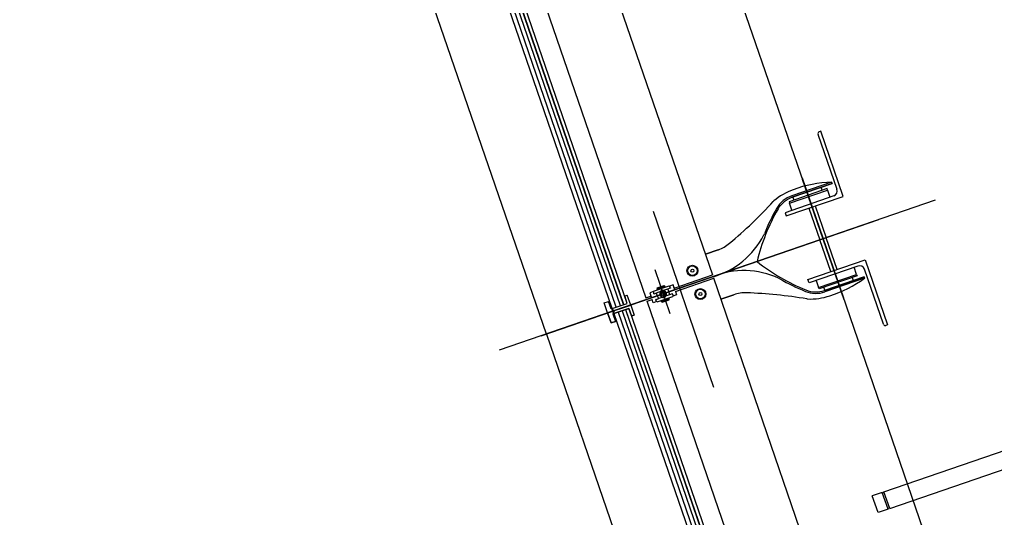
# Model space of a CAD drawing. Extents: x 809487 to 809680, y 818779 to 819225.
# Drawn here: x 809504.83 to 809507.6, y 819153.797 to 819155.212 of the extents above; entities that cross this region are included whole.
import ezdxf

# ---------------------------------------------------------------- set-up
doc = ezdxf.new("R2010")
doc.units = 0
for name, color, linetype in [('F-RC', 7, 'Continuous'), ('MAJ214__', 7, 'Continuous'), ('MAJ270__', 7, 'Continuous'), ('MAJ292__', 7, 'Continuous')]:
    doc.layers.add(name, color=color, linetype=linetype)

msp = doc.modelspace()

# ---------------------------------------------------------------- linework, layer by layer
at = {"layer": 'F-RC'}
for p, q in [((809507.2832, 819153.8723), (809508.4569, 819154.2765)), ((809507.2995, 819153.8251), (809508.4732, 819154.2292)), ((809507.2785, 819153.8707), (809507.2501, 819153.8609)), ((809507.2948, 819153.8234), (809507.2785, 819153.8707)), ((809507.2839, 819153.8704), (809507.2791, 819153.8688)), ((809507.2995, 819153.8251), (809507.2832, 819153.8723)), ((809507.2664, 819153.8137), (809507.2501, 819153.8609)), ((809507.2948, 819153.8234), (809507.2664, 819153.8137)), ((809507.2988, 819153.8269), (809507.2941, 819153.8253))]:
    msp.add_line(p, q, dxfattribs=at)
at = {"layer": 'MAJ214__'}
for p, q in [((809504.6575, 819160.086), (809506.6077, 819154.4224)), ((809506.5238, 819154.3961), (809505.552, 819157.2185)), ((809506.5352, 819154.4001), (809505.5634, 819157.2224)), ((809506.5446, 819154.4033), (809505.5728, 819157.2257)), ((809506.5453, 819154.4036), (809505.5735, 819157.2259)), ((809507.0508, 819154.7631), (809507.1682, 819154.4222)), ((809507.1699, 819154.4172), (809507.0525, 819154.7581)), ((809507.1078, 819154.7278), (809507.1049, 819154.7362)), ((809507.1078, 819154.7278), (809507.1049, 819154.7362)), ((809507.0245, 819154.7085), (809507.0274, 819154.7001)), ((809507.0245, 819154.7085), (809507.0274, 819154.7001)), ((809507.0704, 819154.6771), (809507.1014, 819154.5871)), ((809507.0704, 819154.6771), (809507.1014, 819154.5871)), ((809507.0884, 819154.6833), (809507.1194, 819154.5933)), ((809507.0884, 819154.6833), (809507.1194, 819154.5933)), ((809507.1324, 819154.4971), (809507.1014, 819154.5871)), ((809507.1324, 819154.4971), (809507.1014, 819154.5871)), ((809507.1503, 819154.5033), (809507.1194, 819154.5933)), ((809507.1503, 819154.5033), (809507.1194, 819154.5933)), ((809506.688, 819154.45), (809506.7968, 819154.4875)), ((809506.688, 819154.45), (809506.7968, 819154.4875)), ((809506.6913, 819154.4406), (809506.8, 819154.478)), ((809506.6913, 819154.4406), (809506.8, 819154.478)), ((809507.193, 819154.4802), (809507.196, 819154.4717)), ((809507.193, 819154.4802), (809507.196, 819154.4717)), ((809506.6293, 819154.4417), (809506.6733, 819154.4569)), ((809506.6293, 819154.4417), (809506.6733, 819154.4569)), ((809506.6293, 819154.4417), (809506.6733, 819154.4569)), ((809506.669, 819154.4475), (809506.6383, 819154.4369)), ((809506.669, 819154.4475), (809506.6383, 819154.4369)), ((809506.669, 819154.4475), (809506.6383, 819154.4369)), ((809506.6609, 819154.4568), (809506.6391, 819154.4493)), ((809506.6609, 819154.4568), (809506.6391, 819154.4493)), ((809506.6609, 819154.4568), (809506.6391, 819154.4493)), ((809506.6397, 819154.4506), (809506.6391, 819154.4493)), ((809506.6397, 819154.4506), (809506.6391, 819154.4493)), ((809506.6397, 819154.4506), (809506.6391, 819154.4493)), ((809506.6391, 819154.4493), (809506.6401, 819154.4465)), ((809506.6391, 819154.4493), (809506.6401, 819154.4465)), ((809506.6391, 819154.4493), (809506.6401, 819154.4465)), ((809506.6397, 819154.4506), (809506.6596, 819154.4574)), ((809506.6397, 819154.4506), (809506.6596, 819154.4574)), ((809506.6397, 819154.4506), (809506.6596, 819154.4574)), ((809506.6618, 819154.454), (809506.6401, 819154.4465)), ((809506.6618, 819154.454), (809506.6401, 819154.4465)), ((809506.6618, 819154.454), (809506.6401, 819154.4465)), ((809506.6424, 819154.4473), (809506.6421, 819154.4467)), ((809506.6424, 819154.4473), (809506.6421, 819154.4467)), ((809506.6424, 819154.4473), (809506.6421, 819154.4467)), ((809506.6423, 819154.4462), (809506.6421, 819154.4467)), ((809506.6423, 819154.4462), (809506.6421, 819154.4467)), ((809506.6423, 819154.4462), (809506.6421, 819154.4467)), ((809506.6595, 819154.4532), (809506.6601, 819154.4528)), ((809506.6595, 819154.4532), (809506.6601, 819154.4528)), ((809506.6595, 819154.4532), (809506.6601, 819154.4528)), ((809506.6596, 819154.4574), (809506.6609, 819154.4568)), ((809506.6596, 819154.4574), (809506.6609, 819154.4568)), ((809506.6596, 819154.4574), (809506.6609, 819154.4568)), ((809506.6603, 819154.4524), (809506.6601, 819154.4528)), ((809506.6603, 819154.4524), (809506.6601, 819154.4528)), ((809506.6603, 819154.4524), (809506.6601, 819154.4528)), ((809506.6609, 819154.4568), (809506.6618, 819154.454)), ((809506.6609, 819154.4568), (809506.6618, 819154.454)), ((809506.6609, 819154.4568), (809506.6618, 819154.454)), ((809506.6768, 819154.4501), (809506.6692, 819154.4475)), ((809506.6768, 819154.4501), (809506.6692, 819154.4475)), ((809506.6768, 819154.4501), (809506.6692, 819154.4475)), ((809506.6848, 819154.4595), (809506.6744, 819154.4559)), ((809506.6848, 819154.4595), (809506.6744, 819154.4559)), ((809506.6848, 819154.4595), (809506.6744, 819154.4559)), ((809506.6897, 819154.4453), (809506.6848, 819154.4595)), ((809506.688, 819154.45), (809506.6848, 819154.4595)), ((809506.688, 819154.45), (809506.6848, 819154.4595)), ((809507.1156, 819154.444), (809507.1127, 819154.4525)), ((809507.1156, 819154.444), (809507.1127, 819154.4525)), ((809506.6077, 819154.4224), (809506.6219, 819154.4273)), ((809506.6077, 819154.4224), (809506.6219, 819154.4273)), ((809506.6109, 819154.4129), (809506.6251, 819154.4178)), ((809506.6109, 819154.4129), (809506.6251, 819154.4178)), ((809506.629, 819154.4403), (809506.6186, 819154.4367)), ((809506.629, 819154.4403), (809506.6186, 819154.4367)), ((809506.629, 819154.4403), (809506.6186, 819154.4367)), ((809506.6186, 819154.4367), (809506.6235, 819154.4225)), ((809506.6186, 819154.4367), (809506.6219, 819154.4273)), ((809506.6186, 819154.4367), (809506.6219, 819154.4273)), ((809506.6284, 819154.4083), (809506.6251, 819154.4178)), ((809506.6284, 819154.4083), (809506.6251, 819154.4178)), ((809506.6307, 819154.4342), (809506.6383, 819154.4369)), ((809506.6307, 819154.4342), (809506.6383, 819154.4369)), ((809506.6307, 819154.4342), (809506.6383, 819154.4369)), ((809506.6364, 819154.4177), (809506.644, 819154.4203)), ((809506.6364, 819154.4177), (809506.644, 819154.4203)), ((809506.6399, 819154.411), (809506.6839, 819154.4261)), ((809506.6399, 819154.411), (809506.6839, 819154.4261)), ((809506.6747, 819154.4309), (809506.644, 819154.4203)), ((809506.6747, 819154.4309), (809506.644, 819154.4203)), ((809506.6731, 819154.4214), (809506.6513, 819154.4139)), ((809506.6731, 819154.4214), (809506.6513, 819154.4139)), ((809506.674, 819154.4185), (809506.6523, 819154.411)), ((809506.674, 819154.4185), (809506.6523, 819154.411)), ((809506.6529, 819154.4155), (809506.653, 819154.415)), ((809506.6529, 819154.4155), (809506.653, 819154.415)), ((809506.6537, 819154.4147), (809506.653, 819154.415)), ((809506.6537, 819154.4147), (809506.653, 819154.415)), ((809506.6536, 819154.4104), (809506.6734, 819154.4172)), ((809506.6536, 819154.4104), (809506.6734, 819154.4172)), ((809506.6707, 819154.4205), (809506.671, 819154.4212)), ((809506.6707, 819154.4205), (809506.671, 819154.4212)), ((809506.6708, 819154.4216), (809506.671, 819154.4212)), ((809506.6708, 819154.4216), (809506.671, 819154.4212)), ((809506.674, 819154.4185), (809506.6731, 819154.4214)), ((809506.674, 819154.4185), (809506.6731, 819154.4214)), ((809506.6734, 819154.4172), (809506.674, 819154.4185)), ((809506.6734, 819154.4172), (809506.674, 819154.4185)), ((809506.6825, 819154.4336), (809506.6749, 819154.431)), ((809506.6825, 819154.4336), (809506.6749, 819154.431)), ((809506.6945, 819154.4311), (809506.6841, 819154.4275)), ((809506.6945, 819154.4311), (809506.6841, 819154.4275)), ((809506.6913, 819154.4406), (809506.6945, 819154.4311)), ((809506.6913, 819154.4406), (809506.6945, 819154.4311)), ((809506.5495, 819154.3891), (809507.5213, 819151.5668)), ((809506.5502, 819154.3894), (809507.5221, 819151.567)), ((809508.5611, 819148.7492), (809506.6109, 819154.4129)), ((809506.6388, 819154.4119), (809506.6284, 819154.4083)), ((809506.6388, 819154.4119), (809506.6284, 819154.4083)), ((809506.6523, 819154.411), (809506.6513, 819154.4139)), ((809506.6523, 819154.411), (809506.6513, 819154.4139)), ((809506.6536, 819154.4104), (809506.6523, 819154.411)), ((809506.6536, 819154.4104), (809506.6523, 819154.411)), ((809506.5287, 819154.382), (809507.5005, 819151.5596)), ((809506.5401, 819154.3859), (809507.5119, 819151.5635))]:
    msp.add_line(p, q, dxfattribs=at)
for points in [[(809507.0024, 819154.6642), (809507.0056, 819154.6548), (809507.1674, 819154.7105), (809507.1039, 819154.895), (809507.0991, 819154.8933)], [(809507.0024, 819154.6642), (809507.0056, 819154.6548), (809507.1674, 819154.7105), (809507.1039, 819154.895), (809507.0991, 819154.8933)], [(809507.096, 819154.887), (809507.1498, 819154.7309)], [(809507.096, 819154.887), (809507.1498, 819154.7309)], [(809507.1346, 819154.7509), (809507.0218, 819154.7121)], [(809507.1346, 819154.7509), (809507.0218, 819154.7121)], [(809507.0222, 819154.6711), (809507.0153, 819154.6912), (809507.1231, 819154.7283), (809507.13, 819154.7082)], [(809507.0222, 819154.6711), (809507.0153, 819154.6912), (809507.1231, 819154.7283), (809507.13, 819154.7082)], [(809507.1405, 819154.7118), (809507.0024, 819154.6642)], [(809507.1405, 819154.7118), (809507.0024, 819154.6642)], [(809507.0709, 819154.4653), (809507.0676, 819154.4748), (809507.2294, 819154.5305), (809507.2929, 819154.346), (809507.2882, 819154.3444)], [(809507.0709, 819154.4653), (809507.0676, 819154.4748), (809507.2294, 819154.5305), (809507.2929, 819154.346), (809507.2882, 819154.3444)], [(809507.209, 819154.5129), (809507.0709, 819154.4653)], [(809507.209, 819154.5129), (809507.0709, 819154.4653)], [(809507.0907, 819154.4722), (809507.0977, 819154.452), (809507.2054, 819154.4892), (809507.1985, 819154.5093)], [(809507.0907, 819154.4722), (809507.0977, 819154.452), (809507.2054, 819154.4892), (809507.1985, 819154.5093)], [(809507.2818, 819154.3475), (809507.228, 819154.5036)], [(809507.2818, 819154.3475), (809507.228, 819154.5036)], [(809507.2284, 819154.4784), (809507.1156, 819154.4396)], [(809507.2284, 819154.4784), (809507.1156, 819154.4396)]]:
    msp.add_lwpolyline(points, dxfattribs=at)
for points in [[(809507.1231, 819154.7283), (809507.1216, 819154.7325), (809507.0138, 819154.6954), (809507.0153, 819154.6912)], [(809507.1231, 819154.7283), (809507.1216, 819154.7325), (809507.0138, 819154.6954), (809507.0153, 819154.6912)], [(809507.2054, 819154.4892), (809507.2069, 819154.4849), (809507.0991, 819154.4478), (809507.0977, 819154.452)], [(809507.2054, 819154.4892), (809507.2069, 819154.4849), (809507.0991, 819154.4478), (809507.0977, 819154.452)]]:
    msp.add_lwpolyline(points, close=True, dxfattribs=at)
for centre, radius in [((809506.7397, 819154.4996), 0.0155), ((809506.7397, 819154.4996), 0.0155), ((809506.7397, 819154.4996), 0.0135), ((809506.7397, 819154.4996), 0.0135), ((809506.7397, 819154.4996), 0.0042), ((809506.7397, 819154.4996), 0.0042), ((809506.7625, 819154.4334), 0.0155), ((809506.7625, 819154.4334), 0.0155), ((809506.7625, 819154.4334), 0.0135), ((809506.7625, 819154.4334), 0.0135), ((809506.7625, 819154.4334), 0.0042), ((809506.7625, 819154.4334), 0.0042)]:
    msp.add_circle(centre, radius, dxfattribs=at)
for centre, radius, start, end in [((809507.1008, 819154.8886), 0.005, 109, 199), ((809507.1008, 819154.8886), 0.005, 109, 199), ((809507.1356, 819154.726), 0.015, 289, 19), ((809507.1356, 819154.726), 0.015, 289, 19), ((809507.0476, 819154.6372), 0.0792, 109, 149.9624), ((809507.0476, 819154.6372), 0.0792, 109, 149.9624), ((809507.4699, 819154.393), 0.567, 149.9624, 158.1041), ((809507.4699, 819154.393), 0.567, 149.9624, 158.1041), ((809506.736, 819154.7048), 0.2307, 285.6773, 333.2312), ((809506.736, 819154.7048), 0.2307, 285.6773, 333.2312), ((809506.9252, 819154.6119), 0.02, 326.6754, 338.1041), ((809506.9252, 819154.6119), 0.02, 326.6754, 338.1041), ((809506.8859, 819154.2693), 0.2307, 64.7688, 112.3227), ((809506.8859, 819154.2693), 0.2307, 64.7688, 112.3227), ((809507.2139, 819154.4987), 0.015, 19, 109), ((809507.2139, 819154.4987), 0.015, 19, 109), ((809506.9779, 819154.4591), 0.02, 59.8959, 71.3246), ((809506.9779, 819154.4591), 0.02, 59.8959, 71.3246), ((809507.2723, 819154.9669), 0.567, 239.8959, 248.0376), ((809507.2723, 819154.9669), 0.567, 239.8959, 248.0376), ((809506.6566, 819154.4339), 0.0109, 101.1265, 116.8735), ((809506.6566, 819154.4339), 0.0109, 101.1265, 116.8735), ((809506.6566, 819154.4339), 0.0109, 101.1265, 116.8735), ((809506.6566, 819154.4339), 0.0095, 18.9999, 71.3051), ((809506.6566, 819154.4339), 0.0095, 18.9999, 71.3051), ((809506.6566, 819154.4339), 0.0095, 18.9999, 71.3051), ((809506.6566, 819154.4339), 0.0095, 145.1826, 199.0001), ((809506.6566, 819154.4339), 0.0095, 145.1826, 199.0001), ((809506.6566, 819154.4339), 0.0095, 145.1826, 199.0001), ((809506.6566, 819154.4339), 0.0095, 198.9999, 252.8174), ((809506.6566, 819154.4339), 0.0095, 198.9999, 252.8174), ((809506.6566, 819154.4339), 0.006, 18.9999, 199.0001), ((809506.6566, 819154.4339), 0.006, 18.9999, 199.0001), ((809506.6566, 819154.4339), 0.006, 18.9999, 199.0001), ((809506.6566, 819154.4339), 0.006, 198.9999, 19.0001), ((809506.6566, 819154.4339), 0.006, 198.9999, 19.0001), ((809506.6566, 819154.4339), 0.0109, 281.1265, 296.8735), ((809506.6566, 819154.4339), 0.0109, 281.1265, 296.8735), ((809506.6566, 819154.4339), 0.0095, 326.6949, 19.0001), ((809506.6566, 819154.4339), 0.0095, 326.6949, 19.0001), ((809507.0899, 819154.5145), 0.0792, 248.0376, 289), ((809507.0899, 819154.5145), 0.0792, 248.0376, 289), ((809507.2865, 819154.3491), 0.005, 199, 289), ((809507.2865, 819154.3491), 0.005, 199, 289)]:
    msp.add_arc(centre, radius, start, end, dxfattribs=at)
for points, degree in [([(809506.6495, 819154.4404), (809506.6505, 819154.442), (809506.6516, 819154.4437)], 2), ([(809506.6495, 819154.4404), (809506.6505, 819154.442), (809506.6516, 819154.4437)], 2), ([(809506.6495, 819154.4404), (809506.6505, 819154.442), (809506.6516, 819154.4437)], 2), ([(809506.6545, 819154.4447), (809506.6564, 819154.444), (809506.6581, 819154.4434)], 2), ([(809506.6545, 819154.4447), (809506.6564, 819154.444), (809506.6581, 819154.4434)], 2), ([(809506.6545, 819154.4447), (809506.6564, 819154.444), (809506.6581, 819154.4434)], 2), ([(809506.6581, 819154.4434), (809506.6582, 819154.4434), (809506.6582, 819154.4434), (809506.6583, 819154.4434), (809506.6584, 819154.4433), (809506.6586, 819154.4433), (809506.6588, 819154.4432), (809506.6592, 819154.443), (809506.6594, 819154.443), (809506.6596, 819154.4429)], 3), ([(809506.6581, 819154.4434), (809506.6582, 819154.4434), (809506.6582, 819154.4434), (809506.6583, 819154.4434), (809506.6584, 819154.4433), (809506.6586, 819154.4433), (809506.6588, 819154.4432), (809506.6592, 819154.443), (809506.6594, 819154.443), (809506.6596, 819154.4429)], 3), ([(809506.6581, 819154.4434), (809506.6582, 819154.4434), (809506.6582, 819154.4434), (809506.6583, 819154.4434), (809506.6584, 819154.4433), (809506.6586, 819154.4433), (809506.6588, 819154.4432), (809506.6592, 819154.443), (809506.6594, 819154.443), (809506.6596, 819154.4429)], 3), ([(809506.6692, 819154.4475), (809506.6691, 819154.4475), (809506.6691, 819154.4475), (809506.669, 819154.4475)], 2), ([(809506.6692, 819154.4475), (809506.6691, 819154.4475), (809506.6691, 819154.4475), (809506.669, 819154.4475)], 2), ([(809506.6692, 819154.4475), (809506.6691, 819154.4475), (809506.6691, 819154.4475), (809506.669, 819154.4475)], 2), ([(809506.6692, 819154.4475), (809506.6692, 819154.4475), (809506.6692, 819154.4475), (809506.6692, 819154.4473), (809506.6693, 819154.4471), (809506.6696, 819154.4466), (809506.6698, 819154.4463), (809506.6704, 819154.4452), (809506.6709, 819154.4443), (809506.672, 819154.4422), (809506.6725, 819154.4411), (809506.6729, 819154.4398), (809506.673, 819154.4397), (809506.673, 819154.4396)], 3), ([(809506.6692, 819154.4475), (809506.6692, 819154.4475), (809506.6692, 819154.4475), (809506.6692, 819154.4473), (809506.6693, 819154.4471), (809506.6696, 819154.4466), (809506.6698, 819154.4463), (809506.6704, 819154.4452), (809506.6709, 819154.4443), (809506.672, 819154.4422), (809506.6725, 819154.4411), (809506.6729, 819154.4398), (809506.673, 819154.4397), (809506.673, 819154.4396)], 3), ([(809506.6692, 819154.4475), (809506.6692, 819154.4475), (809506.6692, 819154.4475), (809506.6692, 819154.4473), (809506.6693, 819154.4471), (809506.6696, 819154.4466), (809506.6698, 819154.4463), (809506.6704, 819154.4452), (809506.6709, 819154.4443), (809506.672, 819154.4422), (809506.6725, 819154.4411), (809506.6729, 819154.4398), (809506.673, 819154.4397), (809506.673, 819154.4396)], 3), ([(809506.674, 819154.4565), (809506.6739, 819154.4565), (809506.6739, 819154.4565), (809506.6738, 819154.4566), (809506.6738, 819154.4566), (809506.6737, 819154.4567), (809506.6737, 819154.4567), (809506.6736, 819154.4568), (809506.6736, 819154.4568), (809506.6735, 819154.4568), (809506.6735, 819154.4568), (809506.6734, 819154.4568), (809506.6734, 819154.4569), (809506.6733, 819154.4569), (809506.6733, 819154.4569), (809506.6733, 819154.4569)], 3), ([(809506.674, 819154.4565), (809506.6739, 819154.4565), (809506.6739, 819154.4565), (809506.6738, 819154.4566), (809506.6738, 819154.4566), (809506.6737, 819154.4567), (809506.6737, 819154.4567), (809506.6736, 819154.4568), (809506.6736, 819154.4568), (809506.6735, 819154.4568), (809506.6735, 819154.4568), (809506.6734, 819154.4568), (809506.6734, 819154.4569), (809506.6733, 819154.4569), (809506.6733, 819154.4569), (809506.6733, 819154.4569)], 3), ([(809506.674, 819154.4565), (809506.6739, 819154.4565), (809506.6739, 819154.4565), (809506.6738, 819154.4566), (809506.6738, 819154.4566), (809506.6737, 819154.4567), (809506.6737, 819154.4567), (809506.6736, 819154.4568), (809506.6736, 819154.4568), (809506.6735, 819154.4568), (809506.6735, 819154.4568), (809506.6734, 819154.4568), (809506.6734, 819154.4569), (809506.6733, 819154.4569), (809506.6733, 819154.4569), (809506.6733, 819154.4569)], 3), ([(809506.6771, 819154.4511), (809506.677, 819154.4514), (809506.6768, 819154.4517), (809506.6765, 819154.4525), (809506.6762, 819154.453), (809506.6756, 819154.454), (809506.6753, 819154.4545), (809506.6747, 819154.4555), (809506.6743, 819154.456), (809506.674, 819154.4565)], 3), ([(809506.6771, 819154.4511), (809506.677, 819154.4514), (809506.6768, 819154.4517), (809506.6765, 819154.4525), (809506.6762, 819154.453), (809506.6756, 819154.454), (809506.6753, 819154.4545), (809506.6747, 819154.4555), (809506.6743, 819154.456), (809506.674, 819154.4565)], 3), ([(809506.6771, 819154.4511), (809506.677, 819154.4514), (809506.6768, 819154.4517), (809506.6765, 819154.4525), (809506.6762, 819154.453), (809506.6756, 819154.454), (809506.6753, 819154.4545), (809506.6747, 819154.4555), (809506.6743, 819154.456), (809506.674, 819154.4565)], 3), ([(809506.6768, 819154.4501), (809506.6768, 819154.4501), (809506.6768, 819154.4501), (809506.6768, 819154.4501), (809506.6769, 819154.4502), (809506.6769, 819154.4502), (809506.677, 819154.4502), (809506.6771, 819154.4503), (809506.6771, 819154.4504), (809506.6772, 819154.4505), (809506.6772, 819154.4506), (809506.6772, 819154.4507), (809506.6772, 819154.4508), (809506.6772, 819154.4509)], 3), ([(809506.6768, 819154.4501), (809506.6768, 819154.4501), (809506.6768, 819154.4501), (809506.6768, 819154.4501), (809506.6769, 819154.4502), (809506.6769, 819154.4502), (809506.677, 819154.4502), (809506.6771, 819154.4503), (809506.6771, 819154.4504), (809506.6772, 819154.4505), (809506.6772, 819154.4506), (809506.6772, 819154.4507), (809506.6772, 819154.4508), (809506.6772, 819154.4509)], 3), ([(809506.6768, 819154.4501), (809506.6768, 819154.4501), (809506.6768, 819154.4501), (809506.6768, 819154.4501), (809506.6769, 819154.4502), (809506.6769, 819154.4502), (809506.677, 819154.4502), (809506.6771, 819154.4503), (809506.6771, 819154.4504), (809506.6772, 819154.4505), (809506.6772, 819154.4506), (809506.6772, 819154.4507), (809506.6772, 819154.4508), (809506.6772, 819154.4509)], 3), ([(809506.6771, 819154.4511), (809506.6771, 819154.4511), (809506.6771, 819154.451), (809506.6771, 819154.451), (809506.6771, 819154.451), (809506.6771, 819154.4509), (809506.6772, 819154.4509), (809506.6772, 819154.4509)], 3), ([(809506.6771, 819154.4511), (809506.6771, 819154.4511), (809506.6771, 819154.451), (809506.6771, 819154.451), (809506.6771, 819154.451), (809506.6771, 819154.4509), (809506.6772, 819154.4509), (809506.6772, 819154.4509)], 3), ([(809506.6771, 819154.4511), (809506.6771, 819154.4511), (809506.6771, 819154.451), (809506.6771, 819154.451), (809506.6771, 819154.451), (809506.6771, 819154.4509), (809506.6772, 819154.4509), (809506.6772, 819154.4509)], 3), ([(809506.6293, 819154.4417), (809506.6293, 819154.4417), (809506.6292, 819154.4417), (809506.6292, 819154.4416), (809506.6292, 819154.4416), (809506.6291, 819154.4415), (809506.6291, 819154.4415), (809506.6291, 819154.4414), (809506.6291, 819154.4414), (809506.629, 819154.4413), (809506.629, 819154.4413), (809506.629, 819154.4412), (809506.629, 819154.4412), (809506.629, 819154.4411), (809506.629, 819154.441), (809506.629, 819154.441)], 3), ([(809506.6293, 819154.4417), (809506.6293, 819154.4417), (809506.6292, 819154.4417), (809506.6292, 819154.4416), (809506.6292, 819154.4416), (809506.6291, 819154.4415), (809506.6291, 819154.4415), (809506.6291, 819154.4414), (809506.6291, 819154.4414), (809506.629, 819154.4413), (809506.629, 819154.4413), (809506.629, 819154.4412), (809506.629, 819154.4412), (809506.629, 819154.4411), (809506.629, 819154.441), (809506.629, 819154.441)], 3), ([(809506.6293, 819154.4417), (809506.6293, 819154.4417), (809506.6292, 819154.4417), (809506.6292, 819154.4416), (809506.6292, 819154.4416), (809506.6291, 819154.4415), (809506.6291, 819154.4415), (809506.6291, 819154.4414), (809506.6291, 819154.4414), (809506.629, 819154.4413), (809506.629, 819154.4413), (809506.629, 819154.4412), (809506.629, 819154.4412), (809506.629, 819154.4411), (809506.629, 819154.441), (809506.629, 819154.441)], 3), ([(809506.629, 819154.441), (809506.629, 819154.4404), (809506.629, 819154.4398), (809506.6291, 819154.4386), (809506.6292, 819154.438), (809506.6293, 819154.4369), (809506.6294, 819154.4363), (809506.6297, 819154.4355), (809506.6297, 819154.4351), (809506.6298, 819154.4348)], 3), ([(809506.629, 819154.441), (809506.629, 819154.4404), (809506.629, 819154.4398), (809506.6291, 819154.4386), (809506.6292, 819154.438), (809506.6293, 819154.4369), (809506.6294, 819154.4363), (809506.6297, 819154.4355), (809506.6297, 819154.4351), (809506.6298, 819154.4348)], 3), ([(809506.629, 819154.441), (809506.629, 819154.4404), (809506.629, 819154.4398), (809506.6291, 819154.4386), (809506.6292, 819154.438), (809506.6293, 819154.4369), (809506.6294, 819154.4363), (809506.6297, 819154.4355), (809506.6297, 819154.4351), (809506.6298, 819154.4348)], 3), ([(809506.6299, 819154.4346), (809506.6299, 819154.4346), (809506.6299, 819154.4347), (809506.6299, 819154.4347), (809506.6299, 819154.4347), (809506.6299, 819154.4348), (809506.6298, 819154.4348), (809506.6298, 819154.4348)], 3), ([(809506.6299, 819154.4346), (809506.6299, 819154.4346), (809506.6299, 819154.4347), (809506.6299, 819154.4347), (809506.6299, 819154.4347), (809506.6299, 819154.4348), (809506.6298, 819154.4348), (809506.6298, 819154.4348)], 3), ([(809506.6299, 819154.4346), (809506.6299, 819154.4346), (809506.6299, 819154.4347), (809506.6299, 819154.4347), (809506.6299, 819154.4347), (809506.6299, 819154.4348), (809506.6298, 819154.4348), (809506.6298, 819154.4348)], 3), ([(809506.6299, 819154.4346), (809506.6299, 819154.4346), (809506.6299, 819154.4346), (809506.63, 819154.4345), (809506.63, 819154.4344), (809506.6301, 819154.4343), (809506.6302, 819154.4343), (809506.6303, 819154.4342), (809506.6304, 819154.4342), (809506.6305, 819154.4342), (809506.6306, 819154.4342), (809506.6307, 819154.4342), (809506.6307, 819154.4342), (809506.6307, 819154.4342)], 3), ([(809506.6299, 819154.4346), (809506.6299, 819154.4346), (809506.6299, 819154.4346), (809506.63, 819154.4345), (809506.63, 819154.4344), (809506.6301, 819154.4343), (809506.6302, 819154.4343), (809506.6303, 819154.4342), (809506.6304, 819154.4342), (809506.6305, 819154.4342), (809506.6306, 819154.4342), (809506.6307, 819154.4342), (809506.6307, 819154.4342), (809506.6307, 819154.4342)], 3), ([(809506.6299, 819154.4346), (809506.6299, 819154.4346), (809506.6299, 819154.4346), (809506.63, 819154.4345), (809506.63, 819154.4344), (809506.6301, 819154.4343), (809506.6302, 819154.4343), (809506.6303, 819154.4342), (809506.6304, 819154.4342), (809506.6305, 819154.4342), (809506.6306, 819154.4342), (809506.6307, 819154.4342), (809506.6307, 819154.4342), (809506.6307, 819154.4342)], 3), ([(809506.636, 819154.4169), (809506.636, 819154.417), (809506.636, 819154.417), (809506.636, 819154.4171), (809506.636, 819154.4172), (809506.636, 819154.4173), (809506.636, 819154.4174), (809506.6361, 819154.4175), (809506.6361, 819154.4176), (809506.6362, 819154.4177), (809506.6363, 819154.4177), (809506.6364, 819154.4177), (809506.6364, 819154.4177), (809506.6364, 819154.4177)], 3), ([(809506.636, 819154.4169), (809506.636, 819154.417), (809506.636, 819154.417), (809506.636, 819154.4171), (809506.636, 819154.4172), (809506.636, 819154.4173), (809506.636, 819154.4174), (809506.6361, 819154.4175), (809506.6361, 819154.4176), (809506.6362, 819154.4177), (809506.6363, 819154.4177), (809506.6364, 819154.4177), (809506.6364, 819154.4177), (809506.6364, 819154.4177)], 3), ([(809506.636, 819154.4169), (809506.636, 819154.4169), (809506.636, 819154.4169), (809506.636, 819154.4169), (809506.636, 819154.4168), (809506.636, 819154.4168), (809506.6361, 819154.4168), (809506.6361, 819154.4167)], 3), ([(809506.636, 819154.4169), (809506.636, 819154.4169), (809506.636, 819154.4169), (809506.636, 819154.4169), (809506.636, 819154.4168), (809506.636, 819154.4168), (809506.6361, 819154.4168), (809506.6361, 819154.4167)], 3), ([(809506.6392, 819154.4114), (809506.6388, 819154.4119), (809506.6385, 819154.4124), (809506.6378, 819154.4133), (809506.6375, 819154.4138), (809506.6369, 819154.4148), (809506.6367, 819154.4153), (809506.6363, 819154.4161), (809506.6362, 819154.4164), (809506.6361, 819154.4167)], 3), ([(809506.6392, 819154.4114), (809506.6388, 819154.4119), (809506.6385, 819154.4124), (809506.6378, 819154.4133), (809506.6375, 819154.4138), (809506.6369, 819154.4148), (809506.6367, 819154.4153), (809506.6363, 819154.4161), (809506.6362, 819154.4164), (809506.6361, 819154.4167)], 3), ([(809506.6401, 819154.4283), (809506.6398, 819154.4293), (809506.6395, 819154.4303), (809506.639, 819154.4324), (809506.6389, 819154.4335), (809506.6386, 819154.435), (809506.6386, 819154.4355), (809506.6384, 819154.4363), (809506.6384, 819154.4365), (809506.6383, 819154.4367), (809506.6383, 819154.4368), (809506.6383, 819154.4369)], 3), ([(809506.6401, 819154.4283), (809506.6398, 819154.4293), (809506.6395, 819154.4303), (809506.639, 819154.4324), (809506.6389, 819154.4335), (809506.6386, 819154.435), (809506.6386, 819154.4355), (809506.6384, 819154.4363), (809506.6384, 819154.4365), (809506.6383, 819154.4367), (809506.6383, 819154.4368), (809506.6383, 819154.4369)], 3), ([(809506.6401, 819154.4283), (809506.6398, 819154.4293), (809506.6395, 819154.4303), (809506.639, 819154.4324), (809506.6389, 819154.4335), (809506.6386, 819154.435), (809506.6386, 819154.4355), (809506.6384, 819154.4363), (809506.6384, 819154.4365), (809506.6383, 819154.4367), (809506.6383, 819154.4368), (809506.6383, 819154.4369)], 3), ([(809506.6401, 819154.4283), (809506.6405, 819154.4272), (809506.6409, 819154.4263), (809506.6418, 819154.4243), (809506.6424, 819154.4234), (809506.6431, 819154.422), (809506.6434, 819154.4216), (809506.6437, 819154.4209), (809506.6438, 819154.4207), (809506.6439, 819154.4204), (809506.6439, 819154.4204), (809506.644, 819154.4203)], 3), ([(809506.6401, 819154.4283), (809506.6405, 819154.4272), (809506.6409, 819154.4263), (809506.6418, 819154.4243), (809506.6424, 819154.4234), (809506.6431, 819154.422), (809506.6434, 819154.4216), (809506.6437, 819154.4209), (809506.6438, 819154.4207), (809506.6439, 819154.4204), (809506.6439, 819154.4204), (809506.644, 819154.4203)], 3), ([(809506.6486, 819154.4391), (809506.6487, 819154.4393), (809506.6489, 819154.4395), (809506.6491, 819154.4398), (809506.6492, 819154.44), (809506.6494, 819154.4402), (809506.6494, 819154.4403), (809506.6495, 819154.4404), (809506.6495, 819154.4404), (809506.6495, 819154.4404)], 3), ([(809506.6486, 819154.4391), (809506.6487, 819154.4393), (809506.6489, 819154.4395), (809506.6491, 819154.4398), (809506.6492, 819154.44), (809506.6494, 819154.4402), (809506.6494, 819154.4403), (809506.6495, 819154.4404), (809506.6495, 819154.4404), (809506.6495, 819154.4404)], 3), ([(809506.6486, 819154.4391), (809506.6487, 819154.4393), (809506.6489, 819154.4395), (809506.6491, 819154.4398), (809506.6492, 819154.44), (809506.6494, 819154.4402), (809506.6494, 819154.4403), (809506.6495, 819154.4404), (809506.6495, 819154.4404), (809506.6495, 819154.4404)], 3), ([(809506.6535, 819154.4249), (809506.6537, 819154.4249), (809506.6539, 819154.4248), (809506.6543, 819154.4246), (809506.6545, 819154.4246), (809506.6548, 819154.4245), (809506.6549, 819154.4245), (809506.655, 819154.4244), (809506.655, 819154.4244), (809506.655, 819154.4244)], 3), ([(809506.6535, 819154.4249), (809506.6537, 819154.4249), (809506.6539, 819154.4248), (809506.6543, 819154.4246), (809506.6545, 819154.4246), (809506.6548, 819154.4245), (809506.6549, 819154.4245), (809506.655, 819154.4244), (809506.655, 819154.4244), (809506.655, 819154.4244)], 3), ([(809506.655, 819154.4244), (809506.6567, 819154.4238), (809506.6587, 819154.4232)], 2), ([(809506.655, 819154.4244), (809506.6567, 819154.4238), (809506.6587, 819154.4232)], 2), ([(809506.6615, 819154.4241), (809506.6627, 819154.4259), (809506.6637, 819154.4274)], 2), ([(809506.6615, 819154.4241), (809506.6627, 819154.4259), (809506.6637, 819154.4274)], 2), ([(809506.6637, 819154.4274), (809506.6637, 819154.4274), (809506.6637, 819154.4274), (809506.6637, 819154.4275), (809506.6638, 819154.4276), (809506.6639, 819154.4278), (809506.664, 819154.428), (809506.6643, 819154.4284), (809506.6644, 819154.4285), (809506.6645, 819154.4287)], 3), ([(809506.6637, 819154.4274), (809506.6637, 819154.4274), (809506.6637, 819154.4274), (809506.6637, 819154.4275), (809506.6638, 819154.4276), (809506.6639, 819154.4278), (809506.664, 819154.428), (809506.6643, 819154.4284), (809506.6644, 819154.4285), (809506.6645, 819154.4287)], 3), ([(809506.6749, 819154.431), (809506.6749, 819154.431), (809506.6749, 819154.431), (809506.6748, 819154.4311), (809506.6748, 819154.4314), (809506.6746, 819154.4319), (809506.6746, 819154.4323), (809506.6744, 819154.4336), (809506.6743, 819154.4346), (809506.6738, 819154.4368), (809506.6735, 819154.438), (809506.6731, 819154.4393), (809506.673, 819154.4395), (809506.673, 819154.4396)], 3), ([(809506.6749, 819154.431), (809506.6749, 819154.431), (809506.6749, 819154.431), (809506.6748, 819154.4311), (809506.6748, 819154.4314), (809506.6746, 819154.4319), (809506.6746, 819154.4323), (809506.6744, 819154.4336), (809506.6743, 819154.4346), (809506.6738, 819154.4368), (809506.6735, 819154.438), (809506.6731, 819154.4393), (809506.673, 819154.4395), (809506.673, 819154.4396)], 3), ([(809506.6749, 819154.431), (809506.6748, 819154.431), (809506.6748, 819154.4309), (809506.6747, 819154.4309)], 2), ([(809506.6749, 819154.431), (809506.6748, 819154.431), (809506.6748, 819154.4309), (809506.6747, 819154.4309)], 2), ([(809506.6825, 819154.4336), (809506.6825, 819154.4336), (809506.6825, 819154.4336), (809506.6825, 819154.4336), (809506.6826, 819154.4336), (809506.6826, 819154.4336), (809506.6827, 819154.4336), (809506.6828, 819154.4336), (809506.6829, 819154.4336), (809506.683, 819154.4335), (809506.6831, 819154.4335), (809506.6832, 819154.4334), (809506.6832, 819154.4333), (809506.6832, 819154.4332)], 3), ([(809506.6825, 819154.4336), (809506.6825, 819154.4336), (809506.6825, 819154.4336), (809506.6825, 819154.4336), (809506.6826, 819154.4336), (809506.6826, 819154.4336), (809506.6827, 819154.4336), (809506.6828, 819154.4336), (809506.6829, 819154.4336), (809506.683, 819154.4335), (809506.6831, 819154.4335), (809506.6832, 819154.4334), (809506.6832, 819154.4333), (809506.6832, 819154.4332)], 3), ([(809506.6833, 819154.433), (809506.6833, 819154.433), (809506.6833, 819154.4331), (809506.6833, 819154.4331), (809506.6833, 819154.4331), (809506.6833, 819154.4332), (809506.6833, 819154.4332), (809506.6832, 819154.4332)], 3), ([(809506.6833, 819154.433), (809506.6833, 819154.433), (809506.6833, 819154.4331), (809506.6833, 819154.4331), (809506.6833, 819154.4331), (809506.6833, 819154.4332), (809506.6833, 819154.4332), (809506.6832, 819154.4332)], 3), ([(809506.6833, 819154.433), (809506.6834, 819154.4327), (809506.6835, 819154.4324), (809506.6837, 819154.4315), (809506.6838, 819154.4309), (809506.684, 819154.4298), (809506.684, 819154.4293), (809506.6841, 819154.4281), (809506.6841, 819154.4275), (809506.6841, 819154.4269)], 3), ([(809506.6833, 819154.433), (809506.6834, 819154.4327), (809506.6835, 819154.4324), (809506.6837, 819154.4315), (809506.6838, 819154.4309), (809506.684, 819154.4298), (809506.684, 819154.4293), (809506.6841, 819154.4281), (809506.6841, 819154.4275), (809506.6841, 819154.4269)], 3), ([(809506.6841, 819154.4269), (809506.6841, 819154.4268), (809506.6841, 819154.4267), (809506.6841, 819154.4266), (809506.6841, 819154.4266), (809506.6841, 819154.4265), (809506.6841, 819154.4265), (809506.6841, 819154.4264), (809506.6841, 819154.4264), (809506.684, 819154.4263), (809506.684, 819154.4263), (809506.684, 819154.4262), (809506.684, 819154.4262), (809506.6839, 819154.4261), (809506.6839, 819154.4261), (809506.6839, 819154.4261)], 3), ([(809506.6841, 819154.4269), (809506.6841, 819154.4268), (809506.6841, 819154.4267), (809506.6841, 819154.4266), (809506.6841, 819154.4266), (809506.6841, 819154.4265), (809506.6841, 819154.4265), (809506.6841, 819154.4264), (809506.6841, 819154.4264), (809506.684, 819154.4263), (809506.684, 819154.4263), (809506.684, 819154.4262), (809506.684, 819154.4262), (809506.6839, 819154.4261), (809506.6839, 819154.4261), (809506.6839, 819154.4261)], 3), ([(809506.6399, 819154.411), (809506.6398, 819154.411), (809506.6398, 819154.411), (809506.6397, 819154.411), (809506.6397, 819154.411), (809506.6396, 819154.411), (809506.6396, 819154.411), (809506.6395, 819154.4111), (809506.6395, 819154.4111), (809506.6394, 819154.4111), (809506.6394, 819154.4112), (809506.6394, 819154.4112), (809506.6393, 819154.4112), (809506.6393, 819154.4113), (809506.6392, 819154.4113), (809506.6392, 819154.4114)], 3), ([(809506.6399, 819154.411), (809506.6398, 819154.411), (809506.6398, 819154.411), (809506.6397, 819154.411), (809506.6397, 819154.411), (809506.6396, 819154.411), (809506.6396, 819154.411), (809506.6395, 819154.4111), (809506.6395, 819154.4111), (809506.6394, 819154.4111), (809506.6394, 819154.4112), (809506.6394, 819154.4112), (809506.6393, 819154.4112), (809506.6393, 819154.4113), (809506.6392, 819154.4113), (809506.6392, 819154.4114)], 3)]:
    msp.add_open_spline(points, degree=degree, dxfattribs=at)
at = {"layer": 'MAJ270__'}
for p, q in [((809507.1104, 819154.5902), (809505.157, 819160.2633)), ((809507.4289, 819154.6999), (809506.1914, 819154.2738)), ((809506.8007, 819154.1688), (809506.629, 819154.6674)), ((809507.2674, 819154.6442), (809506.3092, 819154.3143)), ((809507.1104, 819154.5902), (809509.0638, 819148.9171)), ((809506.6329, 819154.5026), (809506.6757, 819154.3783)), ((809506.5123, 819154.3922), (809506.5171, 819154.378)), ((809506.5171, 819154.378), (809506.5123, 819154.3922)), ((809506.5123, 819154.3922), (809506.5171, 819154.378))]:
    msp.add_line(p, q, dxfattribs=at)
msp.add_circle((809506.5147, 819154.3851), 0.003, dxfattribs=at)
msp.add_circle((809506.5147, 819154.3851), 0.003, dxfattribs=at)
msp.add_circle((809506.5147, 819154.3851), 0.003, dxfattribs=at)
at = {"layer": 'MAJ292__'}
for p, q in [((809506.3256, 819154.32), (809503.4215, 819162.754)), ((809504.8466, 819160.1511), (809506.7968, 819154.4875)), ((809506.5123, 819154.3922), (809505.5404, 819157.2145)), ((809506.5548, 819154.4068), (809505.583, 819157.2292)), ((809508.7502, 819148.8144), (809506.8, 819154.478)), ((809506.5475, 819154.4281), (809506.5548, 819154.4306)), ((809506.5548, 819154.4068), (809506.5475, 819154.4281)), ((809506.5646, 819154.4022), (809506.5548, 819154.4306)), ((809506.4893, 819154.408), (809506.5016, 819154.4123)), ((809506.4991, 819154.3797), (809506.4893, 819154.408)), ((809506.4991, 819154.3797), (809506.5646, 819154.4022)), ((809506.4991, 819154.3797), (809506.5646, 819154.4022)), ((809506.4991, 819154.3797), (809506.5646, 819154.4022)), ((809506.5089, 819154.391), (809506.5016, 819154.4123)), ((809506.5089, 819154.391), (809506.5548, 819154.4068)), ((809506.5138, 819154.3768), (809506.5597, 819154.3926)), ((809506.5597, 819154.3926), (809507.5315, 819151.5703)), ((809506.5597, 819154.3926), (809506.567, 819154.3714)), ((809506.5646, 819154.4022), (809506.5743, 819154.3739)), ((809506.4991, 819154.3797), (809506.5088, 819154.3513)), ((809506.5138, 819154.3768), (809506.5211, 819154.3555)), ((809506.5171, 819154.378), (809507.489, 819151.5556)), ((809506.567, 819154.3714), (809506.5743, 819154.3739)), ((809506.5088, 819154.3513), (809506.5211, 819154.3555)), ((809506.3256, 819154.32), (809510.2324, 819142.9737))]:
    msp.add_line(p, q, dxfattribs=at)
for points in [[(809507.1346, 819154.7509), (809507.136, 819154.7469), (809507.0232, 819154.7081)], [(809507.0232, 819154.7081), (809507.136, 819154.7469), (809507.1346, 819154.7509)], [(809506.7764, 819154.5466), (809506.8132, 819154.5592)], [(809506.8132, 819154.5592), (809506.7764, 819154.5466)], [(809507.1143, 819154.4436), (809507.2271, 819154.4824), (809507.2284, 819154.4784)], [(809507.2284, 819154.4784), (809507.2271, 819154.4824), (809507.1143, 819154.4436)], [(809506.8572, 819154.4316), (809506.8203, 819154.4189)], [(809506.8203, 819154.4189), (809506.8572, 819154.4316)], [(809506.5646, 819154.4022), (809506.5743, 819154.3739), (809506.567, 819154.3714), (809506.5597, 819154.3926), (809506.5138, 819154.3768), (809506.5211, 819154.3556)], [(809506.5211, 819154.3556), (809506.5088, 819154.3513), (809506.4991, 819154.3797)]]:
    msp.add_lwpolyline(points, dxfattribs=at)
for centre, radius, start, end in [((809507.1456, 819154.4118), 0.3393, 91.8607, 110.7061), ((809507.1456, 819154.4118), 0.3393, 91.8607, 110.7061), ((809507.0826, 819154.5665), 0.1724, 109.2751, 130.3961), ((809507.0826, 819154.5665), 0.1724, 109.2751, 130.3961), ((809505.9822, 819155.6028), 1.3402, 310.0784, 317.4258), ((809505.9822, 819155.6028), 1.3402, 310.0784, 317.4258), ((809506.9838, 819154.6825), 0.02, 130.3961, 137.4258), ((809506.9838, 819154.6825), 0.02, 130.3961, 137.4258), ((809507.0476, 819154.6372), 0.075, 109, 149.9624), ((809507.0476, 819154.6372), 0.075, 109, 149.9624), ((809507.4699, 819154.393), 0.5628, 149.9624, 166.3679), ((809507.4699, 819154.393), 0.5628, 149.9624, 166.3679), ((809506.7807, 819154.6538), 0.1, 289, 310.0784), ((809506.7807, 819154.6538), 0.1, 289, 310.0784), ((809507.2723, 819154.9669), 0.5628, 231.6321, 248.0376), ((809507.2723, 819154.9669), 0.5628, 231.6321, 248.0376), ((809507.0283, 819154.7524), 0.3393, 287.2939, 306.1393), ((809507.0283, 819154.7524), 0.3393, 287.2939, 306.1393), ((809507.0899, 819154.5145), 0.075, 248.0376, 289), ((809507.0899, 819154.5145), 0.075, 248.0376, 289), ((809506.8897, 819154.337), 0.1, 87.9216, 109), ((809506.8897, 819154.337), 0.1, 87.9216, 109), ((809506.8447, 819153.0976), 1.3402, 80.5742, 87.9216), ((809506.8447, 819153.0976), 1.3402, 80.5742, 87.9216), ((809507.0675, 819154.4395), 0.02, 260.5742, 267.6039), ((809507.0675, 819154.4395), 0.02, 260.5742, 267.6039), ((809507.0739, 819154.5917), 0.1724, 267.6039, 288.7249), ((809507.0739, 819154.5917), 0.1724, 267.6039, 288.7249)]:
    msp.add_arc(centre, radius, start, end, dxfattribs=at)

doc.saveas('drawing.dxf')
